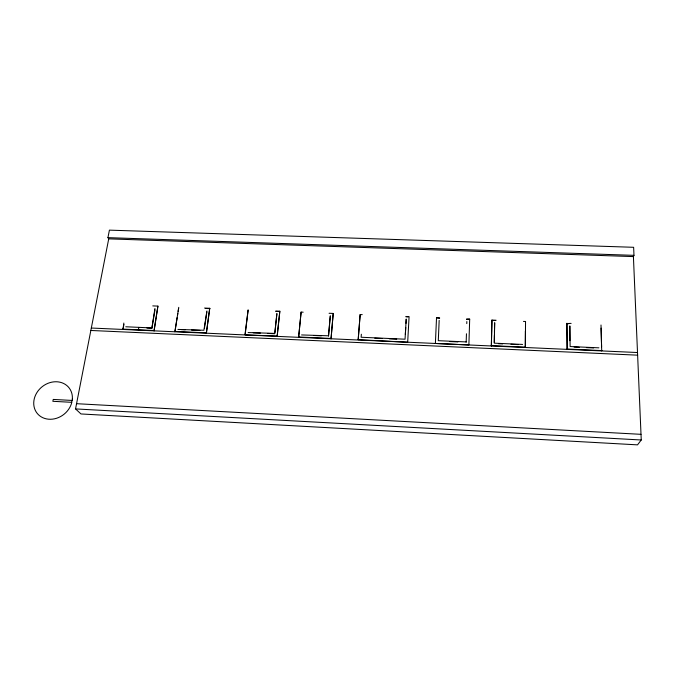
<?xml version="1.0" encoding="UTF-8"?>
<svg xmlns="http://www.w3.org/2000/svg" width="675" height="675" viewBox="0 0 675 675"><rect width="100%" height="100%" fill="white"/><g stroke="black" fill="none" stroke-linecap="round" stroke-linejoin="round"><path stroke-width="1.01" d="M525.395 331.079L525.302 347.498L525.547 321.486L523.446 321.393M494.243 342.503L494.387 335.348M494.446 332.286L494.682 322.726L494.294 343.17L522.577 344.436M491.948 320.077L491.358 345.971L491.948 320.077L496.142 320.254M466.163 342.267L466.459 333.771M466.779 323.587L466.838 321.553M466.585 319.013L469.69 319.148L468.88 344.967L435.383 343.465L436.531 317.756L439.644 317.891M436.531 317.756L439.619 318.254M439.172 320.389L438.294 340.681L466.206 341.921M405.354 334.505L405.759 327.434M405.996 323.401L406.215 318.997L405.042 339.204L361.117 337.247L361.353 334.235M405.97 316.482L409.092 316.609L407.675 342.225L358.189 339.66L360.155 314.567L362.239 314.651M328.556 336.142L330.303 315.799L328.472 335.796L301.565 334.935M333.214 313.436L331.037 338.782L333.214 313.436L329.071 313.267M301.109 312.095L298.62 337.331L301.109 312.095L303.176 312.188M267.578 333.425L274.75 333.745L276.902 313.554L274.877 332.699M279.838 311.209L277.147 336.369L279.838 311.209L275.746 311.04M469.69 319.148L466.543 319.385M244.991 334.589L248.138 309.884L245.143 334.927L277.02 336.023M209.731 308.281L206.364 333.188L209.731 308.281L204.533 308.062M204.39 328.531L206.803 311.993M177.162 317.52L174.901 331.779L178.774 307.336M177.483 315.487L177.803 313.445M178.124 311.411L178.613 308.357M157.916 306.113L154.06 330.843L157.916 306.113L152.778 305.893M146.897 328.05L151.875 328.269L154.938 308.416M151.875 328.269L154.997 309.808M123.913 324.397L123.002 329.451L123.846 323.038M75.541 408.915L108.717 238.866L107.941 237.651L109.409 230.141L633.631 247.295L633.977 255.344L633.412 256.593L641.25 439.99L637.521 444.859L80.975 413.952L75.541 408.915L641.25 439.99M566.966 323.215L567.16 349.372L566.84 323.578L571.117 323.384M601.003 325.004L601.712 350.924M107.941 237.651L633.977 255.344M108.717 238.866L633.412 256.593M205.757 308.467L209.908 308.644M275.873 311.403L278.935 311.529M405.987 316.845L408.063 316.929M491.881 320.439L495.028 320.574M566.84 323.578L568.907 323.663M125.769 326.767L151.647 327.923M274.624 333.399L248.113 332.556M598.911 347.827L570.13 346.545L569.843 325.89L569.903 340.706M181.043 329.569L185.237 329.754M191.523 330.033L199.901 330.404M253.235 332.783L260.407 333.104M314.027 335.492L321.292 335.812M374.752 338.2L382.067 338.521M389.382 338.85L396.698 339.179M449.634 341.533L457.895 341.904M498.412 343.71L502.597 343.896M510.967 344.267L518.299 344.596M574.096 347.077L579.234 347.304M586.423 347.625L593.612 347.946M122.74 329.105L153.832 330.497M174.69 331.433L206.17 332.843M298.51 336.985L330.952 338.437M491.425 345.625L525.395 347.152M567.295 349.026L601.872 350.578M91.319 328.033L637.512 352.527M90.847 330.472L637.622 355.168M72.157 400.444L53.241 399.423L52.852 401.304L71.786 402.325M76.553 403.692L641.005 434.329M138.502 330.151L138.687 327.341L138.932 327.696M177.905 329.425L203.901 330.252L206.955 310.964M358.189 339.66L360.155 314.567M601.087 328.118L601.594 346.781M72.36 398.933L71.39 403.836A20.419 17.584 -39.2 0 1 39.741 415.851A20.419 17.584 -39.2 0 1 45.976 384.235A20.419 17.584 -39.2 0 1 72.36 398.933"/></g></svg>
